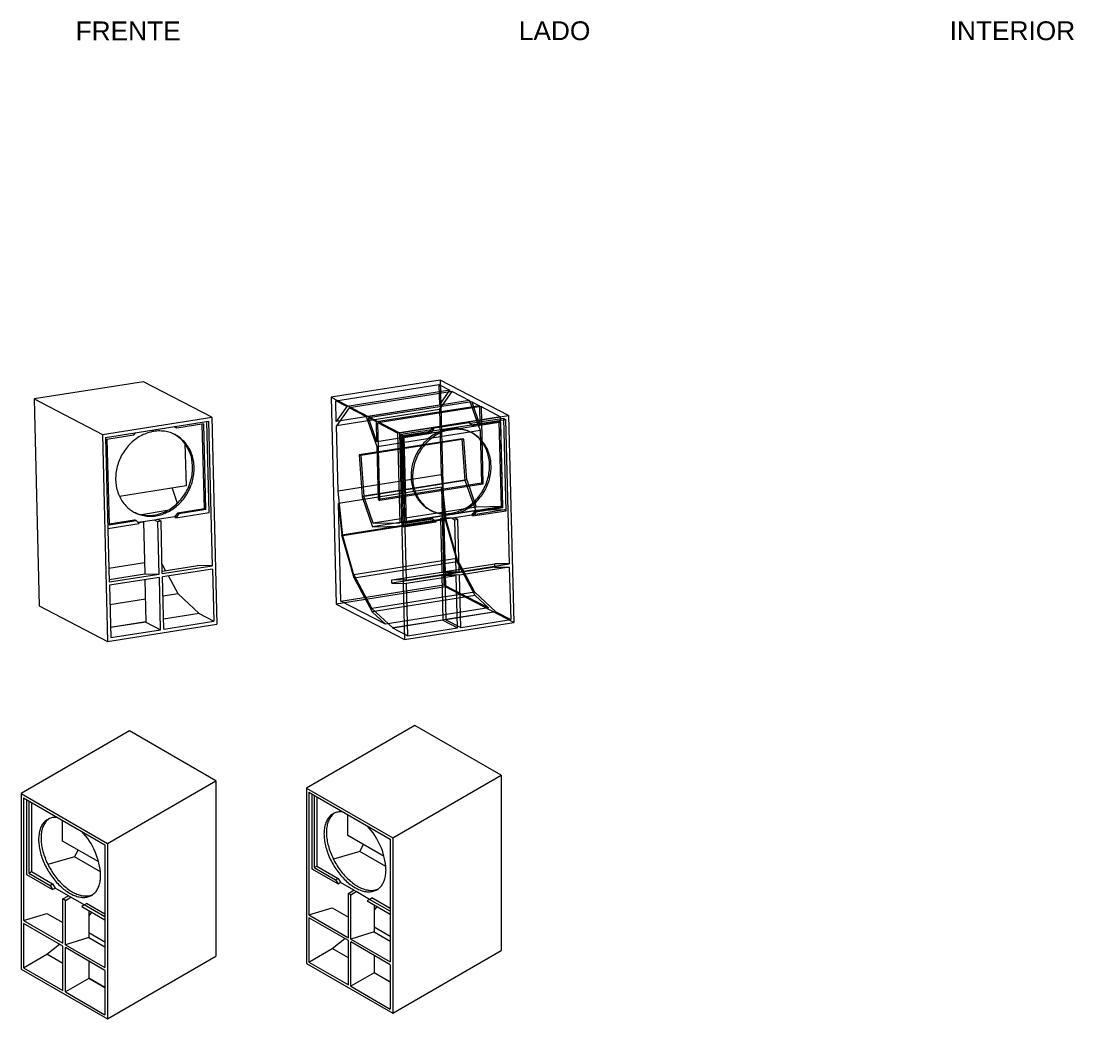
# Model space of a CAD drawing. Header units: millimetres. Extents: x -239 to 5272, y -2717 to 2793.
# Drawn here: x 42 to 2786, y -2717 to -117 of the extents above; entities that cross this region are included whole.
import ezdxf

# ---------------------------------------------------------------- set-up
doc = ezdxf.new("R2010")
doc.units = ezdxf.units.MM
doc.layers.add('Etiquetas', color=7, linetype='Continuous')
doc.styles.get("Standard").update_dxf_attribs({"font": 'arial.ttf'})

msp = doc.modelspace()

# ---------------------------------------------------------------- linework, layer by layer
at = {"color": 7, "linetype": 'Continuous', "lineweight": 15}
for p, q in [((361, -1057), (76.3, -1101.9)), ((539.1, -1149.6), (361, -1057)), ((1134.8, -1052.5), (850.2, -1097.4)), ((862.5, -1106.8), (1131, -1064.5)), ((1131, -1064.5), (1132.4, -1117.8)), ((1131, -1064.5), (1159.6, -1079.3)), ((1134.8, -1052.5), (1148.4, -1591.5)), ((1312.9, -1145), (1134.8, -1052.5)), ((850.2, -1097.4), (863.8, -1636.4)), ((850.2, -1097.4), (1028.3, -1189.9)), ((1159.6, -1079.3), (891.1, -1121.7)), ((1165.7, -1082.5), (897.2, -1124.9)), ((1132.4, -1117.8), (1159.6, -1079.3)), ((1132.7, -1129.2), (1165.7, -1082.5)), ((1165.7, -1082.5), (1211.4, -1106.3)), ((76.3, -1101.9), (89.9, -1640.9)), ((76.3, -1101.9), (254.4, -1194.5)), ((891.1, -1121.7), (862.5, -1106.8)), ((863.8, -1160.2), (862.5, -1106.8)), ((1132.4, -1117.8), (863.8, -1160.2)), ((891.1, -1121.7), (863.8, -1160.2)), ((897.2, -1124.9), (864.1, -1171.6)), ((942.9, -1148.6), (897.2, -1124.9)), ((1211.4, -1106.3), (942.9, -1148.6)), ((1216.7, -1109), (948.1, -1151.4)), ((1237, -1119.6), (968.5, -1161.9)), ((1241, -1121.6), (972.5, -1164)), ((1211.4, -1106.3), (1238.6, -1184.3)), ((1216.7, -1109), (1237, -1119.6)), ((1216.7, -1109), (1238.3, -1171)), ((1237, -1119.6), (1238.3, -1171)), ((1241, -1121.6), (1292.2, -1148.3)), ((1241, -1121.6), (1246.1, -1323.8)), ((254.4, -1194.5), (539.1, -1149.6)), ((539.1, -1149.6), (552.7, -1688.6)), ((1132.7, -1129.2), (864.1, -1171.6)), ((970.1, -1226.7), (942.9, -1148.6)), ((968.5, -1161.9), (948.1, -1151.4)), ((969.7, -1213.3), (948.1, -1151.4)), ((1292.2, -1148.3), (1023.7, -1190.6)), ((1028.3, -1189.9), (1312.9, -1145)), ((1132.7, -1129.2), (1136.9, -1299.5)), ((1300.2, -1152.4), (1213.8, -1166)), ((1298.1, -1382.1), (1292.2, -1148.3)), ((1300.2, -1152.4), (1305.1, -1155)), ((1306.3, -1393.1), (1300.2, -1152.4)), ((1312.9, -1145), (1326.5, -1684.1)), ((262.7, -1201.9), (531.2, -1159.5)), ((444.2, -1175.9), (441.7, -1173.6)), ((448.2, -1178), (443.1, -1173.4)), ((448.2, -1178), (444.2, -1175.9)), ((518.5, -1166.9), (448.2, -1178)), ((520.1, -1388.1), (514.5, -1167.5)), ((524.1, -1390.2), (518.5, -1166.9)), ((532.4, -1397.6), (526.4, -1160.3)), ((531.2, -1159.5), (540.7, -1536.3)), ((868.4, -1341.8), (864.1, -1171.6)), ((969.7, -1213.3), (968.5, -1161.9)), ((1238.3, -1171), (969.7, -1213.3)), ((977.6, -1366.1), (972.5, -1164)), ((1023.7, -1190.6), (972.5, -1164)), ((1036.6, -1197.3), (1305.1, -1155)), ((1106.2, -1189), (1114, -1179.1)), ((1209.8, -1164), (1114, -1179.1)), ((1118, -1181.2), (1114, -1179.1)), ((1218.1, -1171.4), (1209.8, -1164)), ((1213.8, -1166), (1209.8, -1164)), ((1222.1, -1173.4), (1213.8, -1166)), ((1288.4, -1160.3), (1218.1, -1171.4)), ((1222.1, -1173.4), (1218.1, -1171.4)), ((1292.4, -1162.4), (1222.1, -1173.4)), ((1294, -1383.6), (1288.4, -1160.3)), ((1292.4, -1162.4), (1288.4, -1160.3)), ((1298, -1385.7), (1292.4, -1162.4)), ((1305.1, -1155), (1314.6, -1531.8)), ((254.4, -1194.5), (268, -1733.5)), ((262.7, -1201.9), (272.2, -1578.7)), ((266.1, -1206.7), (336.3, -1195.6)), ((266.1, -1206.7), (271.7, -1430)), ((336.3, -1195.6), (341.2, -1189.5)), ((1192.3, -1205.4), (923.8, -1247.8)), ((1196.3, -1206.6), (927.7, -1249)), ((1238.6, -1184.3), (970.1, -1226.7)), ((1023.7, -1190.6), (1029.6, -1424.5)), ((1028.3, -1189.9), (1041.9, -1729)), ((1118, -1181.2), (1031.7, -1194.8)), ((1031.7, -1194.8), (1037.7, -1435.4)), ((1036.6, -1197.3), (1031.7, -1194.8)), ((1035.9, -1200.1), (1106.2, -1189)), ((1035.9, -1200.1), (1041.6, -1423.4)), ((1039.9, -1202.2), (1035.9, -1200.1)), ((1036.6, -1197.3), (1046.1, -1574.2)), ((1039.9, -1202.2), (1110.2, -1191.1)), ((1039.9, -1202.2), (1045.6, -1425.5)), ((1110.2, -1191.1), (1106.2, -1189)), ((1110.2, -1191.1), (1118, -1181.2)), ((1200.1, -1314.1), (1192.3, -1205.4)), ((1196.3, -1206.6), (1192.3, -1205.4)), ((1203.9, -1312.6), (1196.3, -1206.6)), ((1217.7, -1190.5), (1213.7, -1188.4)), ((1238.6, -1184.3), (1242.1, -1321.7)), ((469.4, -1218.2), (472.2, -1328.3)), ((973.5, -1364.1), (970.1, -1226.7)), ((923.8, -1247.8), (927.7, -1249)), ((923.8, -1247.8), (931.6, -1356.5)), ((927.7, -1249), (935.4, -1355)), ((1136.9, -1299.5), (868.4, -1341.8)), ((1200.1, -1314.1), (931.6, -1356.5)), ((1203.9, -1312.6), (935.4, -1355)), ((1136.9, -1299.5), (1149.1, -1415.9)), ((1227.1, -1392.4), (1200.1, -1314.1)), ((1203.9, -1312.6), (1228.3, -1383.5)), ((472.2, -1328.3), (298.7, -1355.7)), ((435.8, -1334), (449.5, -1373.7)), ((880.6, -1458.2), (868.4, -1341.8)), ((1137.8, -1331.6), (869.2, -1373.9)), ((1242.1, -1321.7), (973.5, -1364.1)), ((1246.1, -1323.8), (977.6, -1366.1)), ((1146.4, -1414.5), (1137.8, -1331.6)), ((1137.8, -1331.6), (1144.2, -1586.2)), ((1246.1, -1323.8), (1242.1, -1321.7)), ((931.6, -1356.5), (958.5, -1434.8)), ((959.7, -1425.8), (935.4, -1355)), ((973.5, -1364.1), (977.6, -1366.1)), ((423.1, -1392.9), (356.3, -1403.5)), ((449.8, -1399.2), (442, -1409.1)), ((446, -1411.2), (532.4, -1397.6)), ((520.1, -1388.1), (449.8, -1399.2)), ((453.9, -1401.3), (449.8, -1399.2)), ((524.1, -1390.2), (453.9, -1401.3)), ((524.1, -1390.2), (520.1, -1388.1)), ((875.6, -1628.5), (869.2, -1373.9)), ((869.2, -1373.9), (877.9, -1456.8)), ((1227.1, -1392.4), (958.5, -1434.8)), ((1228.3, -1383.5), (959.7, -1425.8)), ((1298.1, -1382.1), (1029.6, -1424.5)), ((1108.3, -1391.1), (1112.3, -1393.2)), ((1302.3, -1391), (1215.9, -1404.6)), ((1223.7, -1394.7), (1215.9, -1404.6)), ((1219.9, -1406.7), (1306.3, -1393.1)), ((1227.7, -1396.8), (1219.9, -1406.7)), ((1294, -1383.6), (1223.7, -1394.7)), ((1227.7, -1396.8), (1223.7, -1394.7)), ((1302.3, -1391), (1227.1, -1392.4)), ((1298, -1385.7), (1227.7, -1396.8)), ((1298.1, -1382.1), (1228.3, -1383.5)), ((1298, -1385.7), (1294, -1383.6)), ((1306.3, -1393.1), (1302.3, -1391)), ((268.7, -1439.2), (350.2, -1426.3)), ((271.6, -1427.3), (338, -1416.9)), ((271.7, -1430), (342, -1418.9)), ((342, -1418.9), (338, -1416.9)), ((342, -1418.9), (350.2, -1426.3)), ((390.1, -1417.3), (347.7, -1424)), ((361.2, -1422.6), (348.4, -1424.6)), ((361.2, -1421.9), (364.6, -1557.5)), ((398.2, -1416.1), (390.1, -1417.3)), ((399, -1422), (390.1, -1417.3)), ((442, -1409.1), (398.2, -1416.1)), ((407.1, -1420.7), (398.2, -1416.1)), ((407.1, -1420.7), (399, -1422)), ((402.4, -1558.2), (399, -1422)), ((410.5, -1556.9), (407.1, -1420.7)), ((446, -1411.2), (442, -1409.1)), ((453.9, -1401.3), (446, -1411.2)), ((1146.4, -1414.5), (877.9, -1456.8)), ((1149.1, -1415.9), (880.6, -1458.2)), ((959.7, -1425.8), (1029.6, -1424.5)), ((1033.7, -1433.3), (1120.1, -1419.7)), ((1037.7, -1435.4), (1124.1, -1421.8)), ((1041.6, -1423.4), (1111.8, -1412.3)), ((1045.6, -1425.5), (1041.6, -1423.4)), ((1045.6, -1425.5), (1115.8, -1414.4)), ((1111.8, -1412.3), (1120.1, -1419.7)), ((1115.8, -1414.4), (1111.8, -1412.3)), ((1115.8, -1414.4), (1124.1, -1421.8)), ((1164, -1412.8), (1120.1, -1419.7)), ((1124.1, -1421.8), (1120.1, -1419.7)), ((1143, -1412.1), (1135, -1413.4)), ((1164, -1412.8), (1135, -1413.4)), ((1135, -1413.4), (1138.5, -1553)), ((1172, -1411.5), (1143, -1412.1)), ((1143, -1412.1), (1146.6, -1551.7)), ((1146.4, -1414.5), (1178.5, -1526.6)), ((1149.1, -1415.9), (1178.3, -1517.8)), ((1172, -1411.5), (1164, -1412.8)), ((1172.9, -1417.4), (1164, -1412.8)), ((1215.9, -1404.6), (1172, -1411.5)), ((1180.9, -1416.2), (1172, -1411.5)), ((1180.9, -1416.2), (1172.9, -1417.4)), ((1176.3, -1553.6), (1172.9, -1417.4)), ((1184.4, -1552.4), (1180.9, -1416.2)), ((1219.9, -1406.7), (1215.9, -1404.6)), ((958.5, -1434.8), (1033.7, -1433.3)), ((1037.7, -1435.4), (1033.7, -1433.3)), ((910, -1569), (877.9, -1456.8)), ((909.7, -1560.1), (880.6, -1458.2)), ((363.9, -1528.7), (271.3, -1543.3)), ((418.7, -1549), (409.9, -1532.5)), ((410.3, -1550.3), (502.9, -1535.7)), ((410.5, -1556.9), (540.7, -1536.3)), ((540.7, -1536.3), (502.9, -1535.7)), ((1178.3, -1517.8), (909.7, -1560.1)), ((1178.5, -1526.6), (910, -1569)), ((1146.6, -1551.7), (1276.8, -1531.2)), ((1225.3, -1605.4), (1178.3, -1517.8)), ((1225.5, -1614.2), (1178.5, -1526.6)), ((1184.4, -1552.4), (1314.6, -1531.8)), ((1314.6, -1531.8), (1276.8, -1531.2)), ((1277, -1539.8), (1276.8, -1531.2)), ((272, -1572.1), (364.6, -1557.5)), ((272.2, -1578.7), (402.4, -1558.2)), ((364.6, -1557.5), (402.4, -1558.2)), ((540.9, -1545), (410.7, -1565.5)), ((451.4, -1609.9), (426.3, -1563.1)), ((540.9, -1545), (544.4, -1681.2)), ((909.7, -1560.1), (956.8, -1647.7)), ((1008.3, -1573.5), (1138.5, -1553)), ((1138.7, -1561.6), (1008.5, -1582.2)), ((1046.1, -1574.2), (1176.3, -1553.6)), ((1176.5, -1562.3), (1046.3, -1582.8)), ((1138.5, -1553), (1176.3, -1553.6)), ((1176.5, -1562.3), (1138.7, -1561.6)), ((1138.7, -1561.6), (1141.7, -1678.1)), ((1146.6, -1551.7), (1184.4, -1552.4)), ((1277, -1539.8), (1146.8, -1560.4)), ((1184.6, -1561), (1146.8, -1560.4)), ((1146.8, -1560.4), (1149.7, -1676.8)), ((1180, -1698.5), (1176.5, -1562.3)), ((1314.8, -1540.5), (1184.6, -1561)), ((1188, -1697.2), (1184.6, -1561)), ((1277, -1539.8), (1314.8, -1540.5)), ((1314.8, -1540.5), (1318.3, -1676.7)), ((402.7, -1566.8), (272.4, -1587.4)), ((272.4, -1587.4), (275.9, -1723.6)), ((365, -1572.8), (367.8, -1682.6)), ((406.1, -1703), (402.7, -1566.8)), ((414.1, -1701.7), (410.7, -1565.5)), ((875.6, -1628.5), (1144.2, -1586.2)), ((910, -1569), (957, -1656.6)), ((1008.5, -1582.2), (1008.3, -1573.5)), ((1046.1, -1574.2), (1008.3, -1573.5)), ((1008.5, -1582.2), (1046.3, -1582.8)), ((1046.3, -1582.8), (1049.7, -1719)), ((1144.2, -1586.2), (1260.2, -1646.5)), ((451.4, -1609.9), (412, -1616.1)), ((451.4, -1609.9), (506.1, -1660.8)), ((1148.4, -1591.5), (863.8, -1636.4)), ((1225.3, -1605.4), (956.8, -1647.7)), ((1225.5, -1614.2), (957, -1656.6)), ((1326.5, -1684.1), (1148.4, -1591.5)), ((1225.3, -1605.4), (1280, -1656.2)), ((1225.5, -1614.2), (1260.2, -1646.5)), ((89.9, -1640.9), (268, -1733.5)), ((366.3, -1623.3), (273.7, -1638)), ((863.8, -1636.4), (1041.9, -1729)), ((991.7, -1688.9), (875.6, -1628.5)), ((506.1, -1660.8), (413.5, -1675.4)), ((506.1, -1661.3), (413.5, -1675.9)), ((506.1, -1660.8), (506.1, -1661.3)), ((506.1, -1661.3), (544.4, -1681.2)), ((1011.4, -1698.6), (956.8, -1647.7)), ((991.7, -1688.9), (957, -1656.6)), ((1260.2, -1646.5), (991.7, -1688.9)), ((1280, -1656.2), (1149.7, -1676.8)), ((1280, -1656.8), (1149.7, -1677.3)), ((1280, -1656.2), (1280, -1656.8)), ((1280, -1656.8), (1318.3, -1676.7)), ((268, -1733.5), (552.7, -1688.6)), ((367.8, -1682.6), (275.2, -1697.2)), ((367.8, -1683.1), (275.2, -1697.7)), ((367.8, -1682.6), (367.8, -1683.1)), ((367.8, -1683.1), (406.1, -1703)), ((414.1, -1701.7), (544.4, -1681.2)), ((1141.7, -1678.1), (1011.4, -1698.6)), ((1141.7, -1678.6), (1011.4, -1699.1)), ((1011.4, -1699.1), (1011.4, -1698.6)), ((1049.7, -1719), (1011.4, -1699.1)), ((1041.9, -1729), (1326.5, -1684.1)), ((1049.7, -1719), (1180, -1698.5)), ((1149.7, -1676.8), (1141.7, -1678.1)), ((1141.7, -1678.1), (1141.7, -1678.6)), ((1141.7, -1678.6), (1180, -1698.5)), ((1149.7, -1676.8), (1149.7, -1677.3)), ((1149.7, -1677.3), (1188, -1697.2)), ((1188, -1697.2), (1318.3, -1676.7)), ((275.9, -1723.6), (406.1, -1703)), ((325.2, -1966.9), (42.3, -2130.1)), ((550, -2096.7), (325.2, -1966.9)), ((1068.9, -1952.3), (786, -2115.6)), ((1293.7, -2082.1), (1068.9, -1952.3)), ((1010.9, -2245.4), (1293.7, -2082.1)), ((1293.7, -2082.1), (1293.7, -2539.3)), ((267.2, -2259.9), (550, -2096.7)), ((550, -2096.7), (550, -2553.9)), ((42.3, -2130.1), (267.2, -2259.9)), ((42.3, -2130.1), (42.3, -2587.4)), ((786, -2115.6), (1010.9, -2245.4)), ((786, -2115.6), (786, -2572.8)), ((792.4, -2126.6), (1004.5, -2249)), ((792.4, -2126.6), (792.4, -2446.2)), ((800.2, -2131.1), (800.2, -2326.2)), ((806.5, -2134.7), (806.5, -2322.5)), ((812.9, -2138.4), (812.9, -2318.9)), ((48.7, -2141.2), (260.8, -2263.6)), ((48.7, -2141.2), (48.7, -2460.8)), ((56.5, -2145.6), (56.5, -2340.8)), ((62.8, -2149.3), (62.8, -2337.1)), ((69.2, -2153), (69.2, -2333.5)), ((894.2, -2239.3), (894.2, -2185.4)), ((150.5, -2253.8), (150.5, -2199.9)), ((988.5, -2293.7), (894.2, -2239.3)), ((1004.5, -2249), (1004.5, -2568.7)), ((1010.9, -2245.4), (1010.9, -2702.6)), ((244.8, -2308.3), (150.5, -2253.8)), ((181.6, -2295.2), (190.9, -2277.1)), ((260.8, -2263.6), (260.8, -2583.3)), ((267.2, -2259.9), (267.2, -2717.2)), ((925.3, -2280.6), (934.5, -2262.6)), ((181.6, -2295.2), (112.5, -2315.2)), ((249.4, -2334.3), (181.6, -2295.2)), ((925.3, -2280.6), (856.2, -2300.6)), ((993, -2319.7), (925.3, -2280.6)), ((800.2, -2326.2), (868.4, -2365.6)), ((806.5, -2322.5), (812.9, -2318.9)), ((806.5, -2322.5), (862, -2354.6)), ((812.9, -2318.9), (868.4, -2350.9)), ((56.5, -2340.8), (124.7, -2380.2)), ((62.8, -2337.1), (69.2, -2333.5)), ((62.8, -2337.1), (118.3, -2369.2)), ((69.2, -2333.5), (124.7, -2365.5)), ((862, -2354.6), (868.4, -2350.9)), ((862, -2354.6), (868.4, -2365.6)), ((868.4, -2350.9), (874.8, -2361.9)), ((118.3, -2369.2), (124.7, -2365.5)), ((118.3, -2369.2), (124.7, -2380.2)), ((124.7, -2365.5), (131.1, -2376.5)), ((124.7, -2380.2), (131.1, -2376.5)), ((165.7, -2396.5), (131.1, -2376.5)), ((868.4, -2365.6), (874.8, -2361.9)), ((909.4, -2381.9), (874.8, -2361.9)), ((895.3, -2390.1), (909.4, -2381.9)), ((901.6, -2393.8), (915.8, -2385.6)), ((915.8, -2385.6), (909.4, -2381.9)), ((950.4, -2405.6), (915.8, -2385.6)), ((151.6, -2404.7), (165.7, -2396.5)), ((151.6, -2520.2), (151.6, -2404.7)), ((157.9, -2408.4), (151.6, -2404.7)), ((157.9, -2408.4), (172.1, -2400.2)), ((157.9, -2523.9), (157.9, -2408.4)), ((172.1, -2400.2), (165.7, -2396.5)), ((206.7, -2420.2), (172.1, -2400.2)), ((895.3, -2505.6), (895.3, -2390.1)), ((901.6, -2393.8), (895.3, -2390.1)), ((901.6, -2509.3), (901.6, -2393.8)), ((950.4, -2405.6), (944.1, -2409.3)), ((944.1, -2409.3), (1004.5, -2444.2)), ((950.4, -2405.6), (956.8, -2401.9)), ((1004.5, -2436.8), (950.4, -2405.6)), ((1004.5, -2429.5), (956.8, -2401.9)), ((206.7, -2420.2), (200.4, -2423.9)), ((200.4, -2423.9), (260.8, -2458.8)), ((206.7, -2420.2), (213.1, -2416.5)), ((260.8, -2451.4), (206.7, -2420.2)), ((260.8, -2444.1), (213.1, -2416.5)), ((218.8, -2434.5), (218.8, -2505.1)), ((226, -2438.6), (218.8, -2448.2)), ((792.4, -2446.2), (853.2, -2427.5)), ((853.2, -2427.5), (895.3, -2451.8)), ((962.4, -2419.9), (962.4, -2490.5)), ((969.6, -2424.1), (962.4, -2433.7)), ((48.7, -2460.8), (109.5, -2442.1)), ((48.7, -2460.8), (151.6, -2520.2)), ((151.6, -2527.6), (48.7, -2468.2)), ((48.7, -2468.2), (48.7, -2583.7)), ((109.5, -2442.1), (151.6, -2466.3)), ((792.4, -2446.2), (895.3, -2505.6)), ((895.3, -2513), (792.4, -2453.6)), ((792.4, -2453.6), (792.4, -2569.1)), ((260.8, -2517), (218.8, -2492.8)), ((962.4, -2490.5), (901.6, -2509.3)), ((1004.5, -2502.5), (962.4, -2478.2)), ((962.4, -2490.5), (1004.5, -2514.8)), ((109.5, -2548.2), (142.1, -2522.1)), ((218.8, -2505.1), (157.9, -2523.9)), ((157.9, -2523.9), (260.8, -2583.3)), ((218.8, -2505.1), (260.8, -2529.4)), ((853.2, -2533.6), (885.7, -2507.5)), ((895.3, -2628.5), (895.3, -2513)), ((901.6, -2509.3), (1004.5, -2568.7)), ((901.6, -2632.2), (901.6, -2516.7)), ((1004.5, -2576.1), (901.6, -2516.7)), ((48.7, -2583.7), (109.5, -2548.6)), ((109.5, -2548.6), (109.5, -2548.2)), ((151.6, -2572.5), (109.5, -2548.2)), ((151.6, -2572.9), (109.5, -2548.6)), ((151.6, -2643.1), (151.6, -2527.6)), ((157.9, -2646.8), (157.9, -2531.2)), ((260.8, -2590.6), (157.9, -2531.2)), ((792.4, -2569.1), (853.2, -2534)), ((853.2, -2534), (853.2, -2533.6)), ((895.3, -2557.9), (853.2, -2533.6)), ((895.3, -2558.3), (853.2, -2534)), ((962.4, -2551.8), (962.4, -2596.7)), ((1010.9, -2702.6), (1293.7, -2539.3)), ((218.8, -2566.4), (218.8, -2611.2)), ((267.2, -2717.2), (550, -2553.9)), ((786, -2572.8), (1010.9, -2702.6)), ((792.4, -2569.1), (895.3, -2628.5)), ((1004.5, -2576.1), (1004.5, -2691.6)), ((42.3, -2587.4), (267.2, -2717.2)), ((48.7, -2583.7), (151.6, -2643.1)), ((260.8, -2590.6), (260.8, -2706.2)), ((962.4, -2597.1), (901.6, -2632.2)), ((962.4, -2596.7), (962.4, -2597.1)), ((1004.5, -2620.9), (962.4, -2596.7)), ((1004.5, -2621.4), (962.4, -2597.1)), ((218.8, -2611.7), (157.9, -2646.8)), ((218.8, -2611.2), (218.8, -2611.7)), ((260.8, -2635.5), (218.8, -2611.2)), ((260.8, -2636), (218.8, -2611.7)), ((901.6, -2632.2), (1004.5, -2691.6)), ((157.9, -2646.8), (260.8, -2706.2))]:
    msp.add_line(p, q, dxfattribs=at)
at = {"color": 7, "linetype": 'Continuous', "lineweight": 15, "flags": 128}
for points in [[(1263.2, -1273.6), (1263, -1269.3), (1262.7, -1265), (1262.2, -1260.8), (1261.5, -1256.6), (1260.7, -1252.5), (1259.7, -1248.4), (1258.6, -1244.4), (1257.4, -1240.4), (1255.9, -1236.6), (1254.4, -1232.8), (1252.7, -1229.1), (1250.8, -1225.5), (1248.8, -1221.9), (1246.7, -1218.5), (1244.4, -1215.2), (1242.1, -1212.1), (1239.6, -1209), (1236.9, -1206.1), (1234.2, -1203.3), (1231.3, -1200.6), (1228.3, -1198.1), (1225.3, -1195.7), (1222.1, -1193.4), (1218.8, -1191.3), (1215.5, -1189.4), (1212, -1187.6), (1208.5, -1185.9), (1204.9, -1184.4), (1201.3, -1183.1), (1197.5, -1182), (1193.8, -1181), (1189.9, -1180.2), (1186, -1179.5), (1182.1, -1179.1), (1178.2, -1178.8), (1174.2, -1178.6), (1170.2, -1178.7), (1166.2, -1178.9), (1162.2, -1179.2), (1158.2, -1179.8), (1154.2, -1180.5), (1150.2, -1181.4), (1146.2, -1182.4), (1142.2, -1183.7), (1138.3, -1185), (1134.4, -1186.6), (1130.5, -1188.3), (1126.7, -1190.2), (1123, -1192.2), (1119.3, -1194.3), (1115.6, -1196.6), (1112.1, -1199.1), (1108.6, -1201.7), (1105.2, -1204.4), (1101.8, -1207.3), (1098.6, -1210.3), (1095.5, -1213.4), (1092.4, -1216.6), (1089.5, -1220), (1086.7, -1223.4), (1084, -1227), (1081.4, -1230.6), (1078.9, -1234.3), (1076.6, -1238.2), (1074.4, -1242.1), (1072.3, -1246.1), (1070.4, -1250.1), (1068.6, -1254.2), (1066.9, -1258.4), (1065.4, -1262.6), (1064.1, -1266.8), (1062.8, -1271.1), (1061.8, -1275.4), (1060.9, -1279.8), (1060.1, -1284.1), (1059.5, -1288.5), (1059.1, -1292.9), (1058.8, -1297.2), (1058.7, -1301.6), (1058.7, -1305.9), (1058.9, -1310.2), (1059.2, -1314.5), (1059.7, -1318.7), (1060.4, -1322.9), (1061.2, -1327), (1062.2, -1331.1), (1063.3, -1335.1), (1064.6, -1339.1), (1066, -1343), (1067.5, -1346.7), (1069.2, -1350.4), (1071.1, -1354.1), (1073.1, -1357.6), (1075.2, -1361), (1077.5, -1364.3), (1079.9, -1367.4), (1082.4, -1370.5), (1085, -1373.4), (1087.7, -1376.3), (1090.6, -1378.9), (1093.6, -1381.5), (1096.7, -1383.9), (1099.8, -1386.1), (1103.1, -1388.2), (1106.4, -1390.2), (1109.9, -1392), (1113.4, -1393.6), (1117, -1395.1), (1120.7, -1396.4), (1124.4, -1397.5), (1128.2, -1398.5), (1132, -1399.3), (1135.9, -1400), (1139.8, -1400.5), (1143.7, -1400.8), (1147.7, -1400.9), (1151.7, -1400.9), (1155.7, -1400.7), (1159.7, -1400.3), (1163.7, -1399.7), (1167.7, -1399), (1171.7, -1398.1), (1175.7, -1397.1), (1179.7, -1395.8), (1183.6, -1394.5), (1187.5, -1392.9), (1191.4, -1391.2), (1195.2, -1389.4), (1199, -1387.3), (1202.7, -1385.2), (1206.3, -1382.9), (1209.9, -1380.4), (1213.3, -1377.8), (1216.8, -1375.1), (1220.1, -1372.2), (1223.3, -1369.2), (1226.4, -1366.1), (1229.5, -1362.9), (1232.4, -1359.6), (1235.2, -1356.1), (1237.9, -1352.6), (1240.5, -1348.9), (1243, -1345.2), (1245.3, -1341.3), (1247.5, -1337.4), (1249.6, -1333.5), (1251.5, -1329.4), (1253.3, -1325.3), (1255, -1321.1), (1256.5, -1316.9), (1257.9, -1312.7), (1259.1, -1308.4), (1260.1, -1304.1), (1261, -1299.7), (1261.8, -1295.4), (1262.4, -1291), (1262.8, -1286.7), (1263.1, -1282.3), (1263.3, -1278), (1263.2, -1273.6)], [(493.4, -1280.2), (493.2, -1275.9), (492.8, -1271.7), (492.3, -1267.4), (491.7, -1263.2), (490.8, -1259.1), (489.9, -1255), (488.8, -1251), (487.5, -1247), (486.1, -1243.2), (484.5, -1239.4), (482.8, -1235.7), (480.9, -1232.1), (479, -1228.6), (476.8, -1225.2), (474.6, -1221.9), (472.2, -1218.7), (469.7, -1215.6), (467, -1212.7), (464.3, -1209.9), (461.4, -1207.2), (458.5, -1204.7), (455.4, -1202.3), (452.2, -1200), (449, -1197.9), (445.6, -1196), (442.2, -1194.2), (438.6, -1192.5), (435, -1191.1), (431.4, -1189.7), (427.7, -1188.6), (423.9, -1187.6), (420.1, -1186.8), (416.2, -1186.1), (412.3, -1185.7), (408.3, -1185.4), (404.3, -1185.2), (400.4, -1185.3), (396.3, -1185.5), (392.3, -1185.9), (388.3, -1186.4), (384.3, -1187.1), (380.3, -1188), (376.3, -1189.1), (372.4, -1190.3), (368.4, -1191.7), (364.5, -1193.2), (360.7, -1194.9), (356.8, -1196.8), (353.1, -1198.8), (349.4, -1200.9), (345.8, -1203.3), (342.2, -1205.7), (338.7, -1208.3), (335.3, -1211), (332, -1213.9), (328.7, -1216.9), (325.6, -1220), (322.6, -1223.2), (319.6, -1226.6), (316.8, -1230), (314.1, -1233.6), (311.5, -1237.2), (309.1, -1241), (306.7, -1244.8), (304.5, -1248.7), (302.4, -1252.7), (300.5, -1256.7), (298.7, -1260.8), (297.1, -1265), (295.5, -1269.2), (294.2, -1273.4), (293, -1277.7), (291.9, -1282), (291, -1286.4), (290.2, -1290.7), (289.6, -1295.1), (289.2, -1299.5), (288.9, -1303.8), (288.8, -1308.2), (288.8, -1312.5), (289, -1316.8), (289.4, -1321.1), (289.9, -1325.3), (290.5, -1329.5), (291.3, -1333.6), (292.3, -1337.7), (293.4, -1341.7), (294.7, -1345.7), (296.1, -1349.6), (297.7, -1353.4), (299.4, -1357.1), (301.2, -1360.7), (303.2, -1364.2), (305.3, -1367.6), (307.6, -1370.9), (310, -1374.1), (312.5, -1377.1), (315.1, -1380.1), (317.9, -1382.9), (320.7, -1385.5), (323.7, -1388.1), (326.8, -1390.5), (330, -1392.7), (333.2, -1394.8), (336.6, -1396.8), (340, -1398.6), (343.5, -1400.2), (347.1, -1401.7), (350.8, -1403), (354.5, -1404.1), (358.3, -1405.1), (362.1, -1405.9), (366, -1406.6), (369.9, -1407.1), (373.9, -1407.4), (377.8, -1407.5), (381.8, -1407.5), (385.8, -1407.3), (389.8, -1406.9), (393.9, -1406.3), (397.9, -1405.6), (401.9, -1404.7), (405.9, -1403.7), (409.8, -1402.5), (413.8, -1401.1), (417.7, -1399.5), (421.5, -1397.8), (425.3, -1396), (429.1, -1394), (432.8, -1391.8), (436.4, -1389.5), (440, -1387), (443.5, -1384.4), (446.9, -1381.7), (450.2, -1378.8), (453.4, -1375.9), (456.6, -1372.7), (459.6, -1369.5), (462.5, -1366.2), (465.4, -1362.7), (468.1, -1359.2), (470.7, -1355.5), (473.1, -1351.8), (475.5, -1348), (477.7, -1344.1), (479.7, -1340.1), (481.7, -1336), (483.5, -1331.9), (485.1, -1327.8), (486.6, -1323.5), (488, -1319.3), (489.2, -1315), (490.3, -1310.7), (491.2, -1306.4), (491.9, -1302), (492.5, -1297.6), (493, -1293.3), (493.3, -1288.9), (493.4, -1284.6), (493.4, -1280.2)], [(1267.2, -1275.7), (1267, -1271.4), (1266.7, -1267.1), (1266.2, -1262.9), (1265.5, -1258.7), (1264.7, -1254.6), (1263.8, -1250.5), (1262.6, -1246.5), (1261.4, -1242.5), (1259.9, -1238.6), (1258.4, -1234.8), (1256.7, -1231.1), (1254.8, -1227.5), (1252.8, -1224), (1250.7, -1220.6), (1248.5, -1217.3), (1246.1, -1214.1), (1243.6, -1211.1), (1240.9, -1208.2), (1238.2, -1205.3), (1235.3, -1202.7), (1232.3, -1200.1), (1229.3, -1197.7), (1226.1, -1195.5), (1222.8, -1193.4), (1219.5, -1191.4), (1216, -1189.6), (1212.5, -1188), (1208.9, -1186.5), (1205.3, -1185.2), (1201.5, -1184.1), (1197.8, -1183.1), (1193.9, -1182.3), (1190.1, -1181.6), (1186.1, -1181.1), (1182.2, -1180.8), (1178.2, -1180.7), (1174.2, -1180.7), (1170.2, -1180.9), (1166.2, -1181.3), (1162.2, -1181.9), (1158.2, -1182.6), (1154.2, -1183.5), (1150.2, -1184.5), (1146.2, -1185.7), (1142.3, -1187.1), (1138.4, -1188.7), (1134.5, -1190.4), (1130.7, -1192.2), (1127, -1194.3), (1123.3, -1196.4), (1119.6, -1198.7), (1116.1, -1201.2), (1112.6, -1203.8), (1109.2, -1206.5), (1105.8, -1209.4), (1102.6, -1212.4), (1099.5, -1215.5), (1096.4, -1218.7), (1093.5, -1222), (1090.7, -1225.5), (1088, -1229), (1085.4, -1232.7), (1082.9, -1236.4), (1080.6, -1240.3), (1078.4, -1244.2), (1076.3, -1248.1), (1074.4, -1252.2), (1072.6, -1256.3), (1070.9, -1260.5), (1069.4, -1264.7), (1068.1, -1268.9), (1066.8, -1273.2), (1065.8, -1277.5), (1064.9, -1281.9), (1064.1, -1286.2), (1063.5, -1290.6), (1063.1, -1294.9), (1062.8, -1299.3), (1062.7, -1303.6), (1062.7, -1308), (1062.9, -1312.3), (1063.2, -1316.6), (1063.7, -1320.8), (1064.4, -1325), (1065.2, -1329.1), (1066.2, -1333.2), (1067.3, -1337.2), (1068.6, -1341.2), (1070, -1345), (1071.5, -1348.8), (1073.3, -1352.5), (1075.1, -1356.1), (1077.1, -1359.7), (1079.2, -1363.1), (1081.5, -1366.4), (1083.9, -1369.5), (1086.4, -1372.6), (1089, -1375.5), (1091.8, -1378.3), (1094.6, -1381), (1097.6, -1383.5), (1100.7, -1385.9), (1103.8, -1388.2), (1107.1, -1390.3), (1110.5, -1392.2), (1113.9, -1394), (1117.4, -1395.7), (1121, -1397.1), (1124.7, -1398.5), (1128.4, -1399.6), (1132.2, -1400.6), (1136, -1401.4), (1139.9, -1402.1), (1143.8, -1402.5), (1147.7, -1402.8), (1151.7, -1403), (1155.7, -1402.9), (1159.7, -1402.7), (1163.7, -1402.4), (1167.7, -1401.8), (1171.8, -1401.1), (1175.8, -1400.2), (1179.7, -1399.2), (1183.7, -1397.9), (1187.6, -1396.6), (1191.5, -1395), (1195.4, -1393.3), (1199.2, -1391.4), (1203, -1389.4), (1206.7, -1387.3), (1210.3, -1385), (1213.9, -1382.5), (1217.4, -1379.9), (1220.8, -1377.2), (1224.1, -1374.3), (1227.3, -1371.3), (1230.5, -1368.2), (1233.5, -1365), (1236.4, -1361.6), (1239.2, -1358.2), (1241.9, -1354.6), (1244.5, -1351), (1247, -1347.3), (1249.3, -1343.4), (1251.5, -1339.5), (1253.6, -1335.5), (1255.5, -1331.5), (1257.3, -1327.4), (1259, -1323.2), (1260.5, -1319), (1261.9, -1314.8), (1263.1, -1310.5), (1264.1, -1306.2), (1265.1, -1301.8), (1265.8, -1297.5), (1266.4, -1293.1), (1266.8, -1288.7), (1267.1, -1284.4), (1267.3, -1280), (1267.2, -1275.7)], [(336.4, -1396.7), (339.5, -1398.1), (343.1, -1399.6), (346.8, -1400.9), (350.5, -1402.1), (354.3, -1403), (358.1, -1403.9), (362, -1404.5), (365.9, -1405), (369.9, -1405.3), (373.8, -1405.4), (377.8, -1405.4), (381.8, -1405.2), (385.8, -1404.8), (389.9, -1404.3), (393.9, -1403.5), (397.9, -1402.7), (401.9, -1401.6), (405.8, -1400.4), (409.8, -1399), (413.7, -1397.5), (417.5, -1395.7), (421.3, -1393.9), (425.1, -1391.9), (428.8, -1389.7), (432.4, -1387.4), (436, -1384.9), (439.5, -1382.4), (442.9, -1379.6), (446.2, -1376.8), (449.4, -1373.8), (452.6, -1370.7), (455.6, -1367.4), (458.5, -1364.1), (461.4, -1360.6), (464.1, -1357.1), (466.6, -1353.4), (469.1, -1349.7), (471.4, -1345.9), (473.7, -1342), (475.7, -1338), (477.7, -1333.9), (479.5, -1329.8), (481.1, -1325.7), (482.6, -1321.5), (484, -1317.2), (485.2, -1312.9), (486.3, -1308.6), (487.2, -1304.3), (487.9, -1299.9), (488.5, -1295.6), (489, -1291.2), (489.2, -1286.8), (489.4, -1282.5), (489.3, -1278.2)], [(137.1, -2192.2), (135.1, -2192), (132.2, -2192), (129.4, -2192.1), (126.7, -2192.4), (124, -2192.8), (121.4, -2193.4), (118.9, -2194.2), (116.4, -2195.1), (114.1, -2196.1), (111.8, -2197.3), (109.6, -2198.7), (107.5, -2200.2), (105.5, -2201.9), (103.5, -2203.7), (101.7, -2205.7), (100, -2207.8), (98.4, -2210), (96.9, -2212.4), (95.5, -2214.9), (94.3, -2217.5), (93.1, -2220.2), (92.1, -2223.1), (91.2, -2226.1), (90.3, -2229.2), (89.7, -2232.3), (89.1, -2235.6), (88.7, -2239), (88.4, -2242.5), (88.2, -2246), (88.1, -2249.7), (88.2, -2253.4), (88.4, -2257.1), (88.7, -2260.9), (89.1, -2264.8), (89.7, -2268.7), (90.3, -2272.7), (91.2, -2276.7), (92.1, -2280.8), (93.1, -2284.8), (94.3, -2288.9), (95.5, -2293), (96.9, -2297.1), (98.4, -2301.2), (100, -2305.3), (101.7, -2309.3), (103.5, -2313.4), (105.5, -2317.4), (107.5, -2321.4), (109.6, -2325.4), (111.8, -2329.3), (114.1, -2333.1), (116.4, -2336.9), (118.9, -2340.7), (121.4, -2344.4), (124, -2347.9), (126.7, -2351.5), (129.4, -2354.9), (132.2, -2358.2), (135.1, -2361.5), (138, -2364.6), (140.9, -2367.7), (143.9, -2370.6), (147, -2373.4), (150, -2376.1), (153.1, -2378.7), (156.3, -2381.1), (159.4, -2383.5), (162.6, -2385.6), (165.7, -2387.7), (168.9, -2389.6), (172.1, -2391.3), (175.2, -2393), (178.4, -2394.4), (181.5, -2395.7), (184.7, -2396.9), (187.8, -2397.9), (190.8, -2398.7), (193.9, -2399.4), (196.9, -2400), (199.8, -2400.3), (202.7, -2400.5), (205.6, -2400.6), (208.4, -2400.5), (211.1, -2400.2), (213.8, -2399.8), (216.4, -2399.2), (218.9, -2398.4), (221.4, -2397.5), (223.7, -2396.5), (226, -2395.2), (228.2, -2393.9), (230.3, -2392.3), (232.3, -2390.7), (234.3, -2388.9), (236.1, -2386.9), (237.8, -2384.8), (239.4, -2382.6), (240.9, -2380.2), (242.3, -2377.7), (243.5, -2375.1), (244.7, -2372.3), (245.7, -2369.5), (246.7, -2366.5), (247.5, -2363.4), (248.1, -2360.2), (248.7, -2356.9), (249.1, -2353.6), (249.4, -2350.1), (249.6, -2346.6), (249.7, -2342.9), (249.7, -2342.9)], [(880.7, -2177.6), (878.8, -2177.5), (875.9, -2177.4), (873.1, -2177.5), (870.4, -2177.8), (867.7, -2178.2), (865.1, -2178.8), (862.6, -2179.6), (860.1, -2180.5), (857.7, -2181.5), (855.5, -2182.8), (853.3, -2184.1), (851.2, -2185.7), (849.1, -2187.3), (847.2, -2189.1), (845.4, -2191.1), (843.7, -2193.2), (842.1, -2195.4), (840.6, -2197.8), (839.2, -2200.3), (837.9, -2202.9), (836.8, -2205.7), (835.8, -2208.5), (834.8, -2211.5), (834, -2214.6), (833.3, -2217.8), (832.8, -2221.1), (832.4, -2224.4), (832, -2227.9), (831.9, -2231.4), (831.8, -2235.1), (831.9, -2238.8), (832, -2242.5), (832.4, -2246.4), (832.8, -2250.2), (833.3, -2254.2), (834, -2258.1), (834.8, -2262.1), (835.8, -2266.2), (836.8, -2270.2), (837.9, -2274.3), (839.2, -2278.4), (840.6, -2282.5), (842.1, -2286.6), (843.7, -2290.7), (845.4, -2294.8), (847.2, -2298.8), (849.1, -2302.8), (851.2, -2306.8), (853.3, -2310.8), (855.5, -2314.7), (857.7, -2318.6), (860.1, -2322.4), (862.6, -2326.1), (865.1, -2329.8), (867.7, -2333.4), (870.4, -2336.9), (873.1, -2340.3), (875.9, -2343.7), (878.8, -2346.9), (881.7, -2350), (884.6, -2353.1), (887.6, -2356), (890.7, -2358.8), (893.7, -2361.5), (896.8, -2364.1), (899.9, -2366.6), (903.1, -2368.9), (906.2, -2371.1), (909.4, -2373.1), (912.6, -2375), (915.8, -2376.8), (918.9, -2378.4), (922.1, -2379.8), (925.2, -2381.1), (928.3, -2382.3), (931.4, -2383.3), (934.5, -2384.2), (937.5, -2384.8), (940.5, -2385.4), (943.5, -2385.7), (946.4, -2386), (949.3, -2386), (952.1, -2385.9), (954.8, -2385.6), (957.5, -2385.2), (960.1, -2384.6), (962.6, -2383.8), (965.1, -2382.9), (967.4, -2381.9), (969.7, -2380.7), (971.9, -2379.3), (974, -2377.8), (976, -2376.1), (977.9, -2374.3), (979.8, -2372.3), (981.5, -2370.2), (983.1, -2368), (984.6, -2365.6), (985.9, -2363.1), (987.2, -2360.5), (988.4, -2357.8), (989.4, -2354.9), (990.3, -2351.9), (991.1, -2348.8), (991.8, -2345.6), (992.4, -2342.4), (992.8, -2339), (993.1, -2335.5), (993.3, -2332), (993.4, -2328.3), (993.4, -2328.3)], [(858.7, -2181.1), (857.5, -2182), (855.5, -2183.7), (853.6, -2185.5), (851.8, -2187.4), (850.1, -2189.5), (848.5, -2191.8), (847, -2194.1), (845.6, -2196.6), (844.3, -2199.2), (843.2, -2202), (842.1, -2204.9), (841.2, -2207.8), (840.4, -2210.9), (839.7, -2214.1), (839.2, -2217.4), (838.7, -2220.8), (838.4, -2224.2), (838.2, -2227.8), (838.2, -2231.4), (838.2, -2235.1), (838.4, -2238.9), (838.7, -2242.7), (839.2, -2246.6), (839.7, -2250.5), (840.4, -2254.5), (841.2, -2258.5), (842.1, -2262.5), (843.2, -2266.6), (844.3, -2270.6), (845.6, -2274.7), (847, -2278.8), (848.5, -2282.9), (850.1, -2287), (851.8, -2291.1), (853.6, -2295.1), (855.5, -2299.2), (857.5, -2303.2), (859.6, -2307.1), (861.8, -2311), (864.1, -2314.9), (866.5, -2318.7), (868.9, -2322.4), (871.5, -2326.1), (874.1, -2329.7), (876.7, -2333.2), (879.5, -2336.6), (882.3, -2340), (885.1, -2343.2), (888, -2346.4), (891, -2349.4), (894, -2352.3), (897, -2355.2), (900.1, -2357.9), (903.2, -2360.4), (906.3, -2362.9), (909.5, -2365.2), (912.6, -2367.4), (915.8, -2369.4), (918.9, -2371.3), (922.1, -2373.1), (925.3, -2374.7), (928.4, -2376.2), (931.6, -2377.5), (934.7, -2378.6), (937.8, -2379.6), (940.9, -2380.5), (943.9, -2381.2), (946.9, -2381.7), (949.9, -2382.1), (952.8, -2382.3), (955.6, -2382.3), (958.4, -2382.2), (961.2, -2381.9), (963.8, -2381.5), (966.4, -2380.9), (969, -2380.2), (971.4, -2379.3), (972.8, -2378.7)], [(115.1, -2195.7), (113.8, -2196.6), (111.8, -2198.2), (109.9, -2200.1), (108.1, -2202), (106.4, -2204.1), (104.8, -2206.3), (103.3, -2208.7), (101.9, -2211.2), (100.6, -2213.8), (99.5, -2216.6), (98.4, -2219.4), (97.5, -2222.4), (96.7, -2225.5), (96, -2228.7), (95.5, -2232), (95, -2235.3), (94.7, -2238.8), (94.5, -2242.4), (94.5, -2246), (94.5, -2249.7), (94.7, -2253.4), (95, -2257.3), (95.5, -2261.1), (96, -2265.1), (96.7, -2269), (97.5, -2273.1), (98.4, -2277.1), (99.5, -2281.2), (100.6, -2285.2), (101.9, -2289.3), (103.3, -2293.4), (104.8, -2297.5), (106.4, -2301.6), (108.1, -2305.7), (109.9, -2309.7), (111.8, -2313.7), (113.8, -2317.7), (115.9, -2321.7), (118.1, -2325.6), (120.4, -2329.5), (122.8, -2333.3), (125.3, -2337), (127.8, -2340.7), (130.4, -2344.3), (133.1, -2347.8), (135.8, -2351.2), (138.6, -2354.6), (141.4, -2357.8), (144.4, -2361), (147.3, -2364), (150.3, -2366.9), (153.3, -2369.7), (156.4, -2372.4), (159.5, -2375), (162.6, -2377.5), (165.8, -2379.8), (168.9, -2382), (172.1, -2384), (175.3, -2385.9), (178.4, -2387.7), (181.6, -2389.3), (184.8, -2390.7), (187.9, -2392.1), (191, -2393.2), (194.1, -2394.2), (197.2, -2395.1), (200.2, -2395.8), (203.2, -2396.3), (206.2, -2396.7), (209.1, -2396.9), (211.9, -2396.9), (214.7, -2396.8), (217.5, -2396.5), (220.2, -2396.1), (222.8, -2395.5), (225.3, -2394.8), (227.7, -2393.8), (229.1, -2393.2)]]:
    msp.add_lwpolyline(points, dxfattribs=at)
at = {"color": 7, "linetype": 'Continuous', "lineweight": 15}
for centre, radius, start, end in [((392.5, -1277.4), 96.9, 359.5383, 59.4187), ((815.8, -2337.1), 177.8, 2.8211, 43.6547), ((72.1, -2351.7), 177.8, 2.8211, 43.6547)]:
    msp.add_arc(centre, radius, start, end, dxfattribs=at)

# ---------------------------------------------------------------- texts
at = {"layer": 'Etiquetas', "char_height": 49, "attachment_point": 5}
for s, insert in [('FRENTE', (321.4, -142.9)), ('LADO', (1432.7, -142.9)), ('INTERIOR', (2625.9, -142.9))]:
    msp.add_mtext_dynamic_manual_height_columns(s, width=381.61, gutter_width=12.5, heights=[104.4], dxfattribs=dict(at, insert=insert))

doc.saveas('drawing.dxf')
